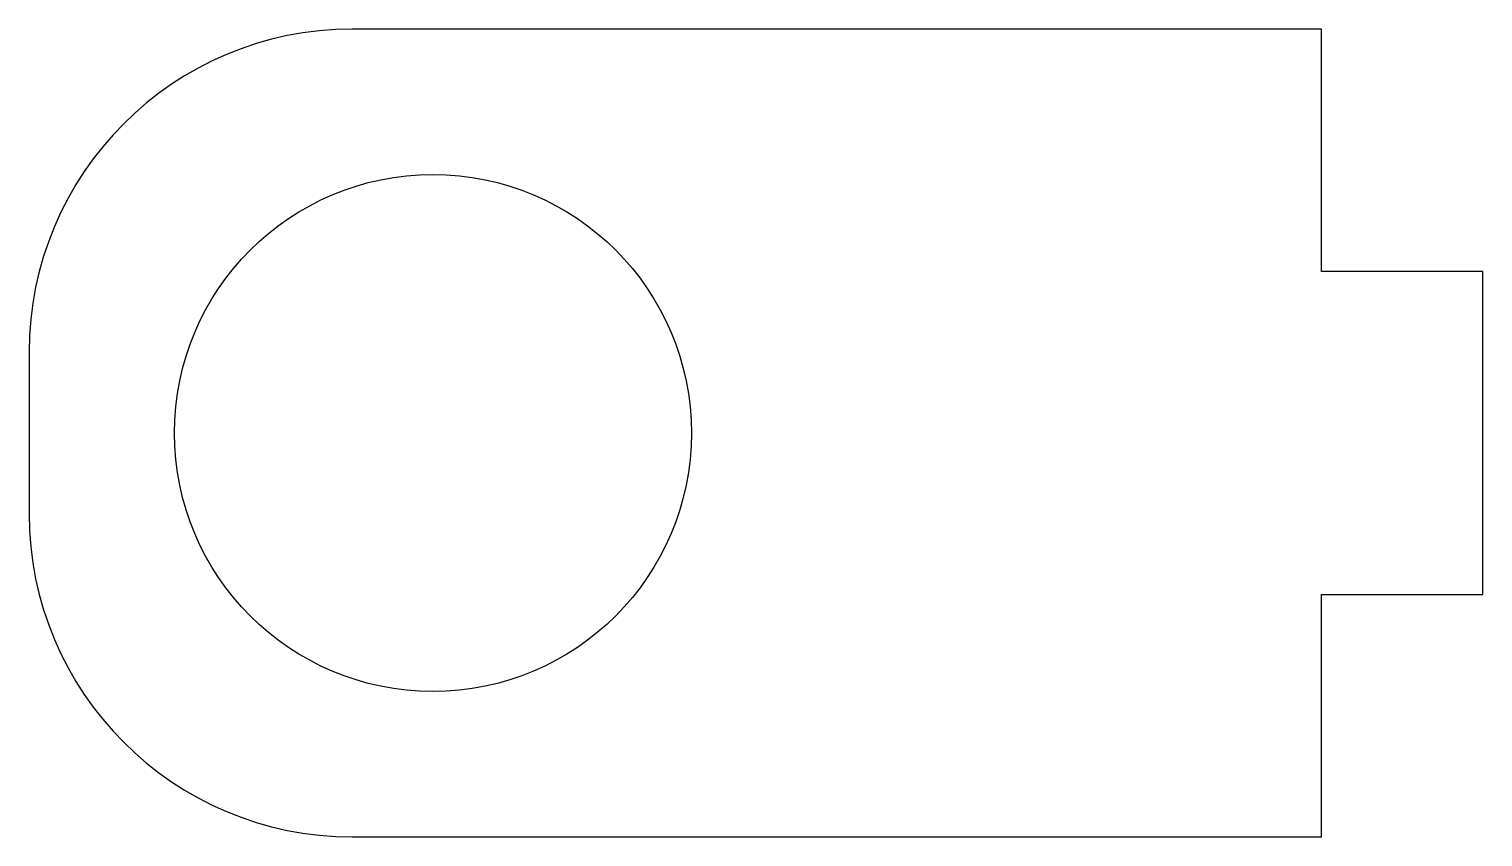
# Model space of a CAD drawing. Header units: millimetres. Extents: x 0 to 45, y -25 to 0.
import ezdxf

# ---------------------------------------------------------------- set-up
doc = ezdxf.new("R2010")
doc.units = ezdxf.units.MM

msp = doc.modelspace()

# ---------------------------------------------------------------- linework, layer by layer
at = {"color": 7, "linetype": 'Continuous', "lineweight": 25}
for p, q in [((40, 0), (10, 0)), ((40, -7.5), (40, 0)), ((45, -7.5), (40, -7.5)), ((45, -17.5), (45, -7.5)), ((0, -10), (0, -15)), ((40, -25), (40, -17.5)), ((40, -17.5), (45, -17.5)), ((10, -25), (40, -25))]:
    msp.add_line(p, q, dxfattribs=at)
msp.add_circle((12.5, -12.5), 8, dxfattribs=at)
for centre, start, end in [((10, -10), 90, 180), ((10, -15), 180, 270)]:
    msp.add_arc(centre, 10, start, end, dxfattribs=at)

doc.saveas('drawing.dxf')
